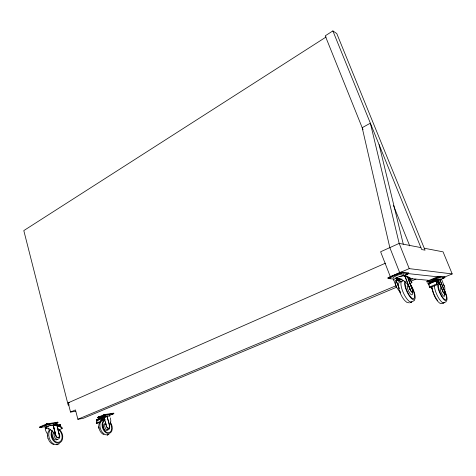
<?xml version="1.0" encoding="UTF-8"?>
<svg xmlns="http://www.w3.org/2000/svg" width="476" height="476" viewBox="0 0 476 476"><rect width="100%" height="100%" fill="white"/><g stroke="black" fill="none" stroke-linecap="round" stroke-linejoin="round"><path stroke-width="0.71" d="M412.46 292.448L410.526 290.378L404.784 275.753C400.893 275.592 396.675 277.252 393.569 279.585L396.454 287.195L400.102 292.282M406.129 279.406L404.784 275.753L402.607 275.777L399.882 276.491M401.339 272.51L400.953 272.409M108.998 428.138L109.599 427.49L109.682 426.038L107.064 416.256L96.503 420.052L96.878 421.171L96.426 420.016L104.089 417.113L106.57 426.615L107.439 427.888M444.81 291.562L444.834 287.784L441.663 279.477C432.047 280.572 443.602 279.442 438.116 279.757L443.275 292.318L444.947 294.186M59.399 436.26L56.846 424.961L53.187 425.169L60.422 424.836L60.571 426.127L60.375 424.925L53.3 425.544L56.846 424.961M59.506 435.701L59.22 436.748M430.905 281.56L433.023 280.037L436.831 278.567L440.127 277.788L440.954 278.151M407.932 284.249L410.8 291.08L412.014 292.383L412.728 292.377L412.561 289.819L407.367 276.717L404.689 276.038L409.8 277.663L410.306 279.186L409.878 277.544L404.796 275.997L404.398 276.437M441.663 279.477L437.492 280.15L439.878 279.513L445.131 292.431L445.292 293.882L444.852 294.222L443.18 292.359L438.878 281.887L437.045 281.655L436.379 280.233L428.174 283.607L428.733 285.059L428.043 283.571L438.116 279.757M109.545 427.513L109.682 427.067M438.051 283.155L438.497 281.953L439.592 282.476M398.376 284.499L398.864 283.036M109.629 425.847L110.86 421.04L110.337 417.886M102.358 418.136L102.935 416.631L103.423 417.077M102.935 416.631L98.853 418.315L98.264 419.82A7.717 5.23 71.2 0 0 96.265 423.122L96.753 423.569L100.858 421.897A7.83 5.266 71.1 0 1 102.846 418.588M47.737 433.202L48.588 431.083M437.938 283.101L438.473 281.899L439.628 282.363M53.116 424.027C52.574 423.015 42.656 426.079 45.196 426.389M59.684 429.578L62.076 428.584L62.338 427.972A8.306 6.015 71.8 0 0 59.845 425.955M58.477 425.461L57.043 424.193L56.775 424.806L55.579 425.312M445.066 294.156L445.036 292.466L440.169 280.483M412.621 292.419L412.692 290.556L408.176 279.061L410.407 279.144M58.941 437.147L59.28 436.724M109.849 416.054L108.01 416.036L102.923 417.607M53.217 424.711L57.983 422.664M403.702 274.682L404.082 273.992C400.197 273.813 395.972 275.479 392.878 277.823L393.301 278.24M58.56 437.438L58.994 437.129M414.584 300.404L411.401 302.082M446.464 301.594L444.281 302.605A10.543 3.023 65.4 0 1 438.14 297.143A10.543 3.023 65.4 0 1 434.427 285.07M56.763 437.188L56.007 436.349L53.223 425.151L53.526 425.229C50.902 425.252 46.267 426.216 45.012 427.769M332.873 30.922L421.7 249.543L425.044 250.168L336.77 33.552L332.873 30.922L325.233 35.825L363.021 129.758M326.12 36.985L23.8 230.598L68.181 405.064L69.306 404.903M427.472 281.084L429.191 280.608M109.117 415.03C110.735 413.692 101.882 415.959 101.906 416.958M45.184 427.293L48.838 425.984M390.356 277.294L389.499 277.615M407.289 273.42L406.236 273.789M395.687 278.139L396.966 277.562M75.684 411.288L70.519 412.061L68.169 402.839L385.495 263.174M408.146 273.194L408.581 272.915L400.976 272.135L387.702 277.907M443.495 277.448L444.013 277.133L443.323 277.157M70.519 412.061L75.476 409.931L77.868 419.261L83.02 418.422L396.77 287.153M424.253 248.228L443.055 251.846L452.2 273.932L409.223 268.625L390.344 276.711L380.616 251.768L399.174 243.409L420.903 247.585M40.799 426.68C42.078 425.949 38.253 427.513 41.263 426.55M46.975 423.973L45.88 424.348L47.005 424.027M390.052 277.163L389.82 277.347M113.728 413.15L104.327 414.608L97.342 417.506L99.585 417.149M406.212 273.629L406.772 273.474M55.734 423.075L57.846 422.135L46.594 423.949L39.496 427.043M404.38 275.562L408.842 273.569L401.244 272.802L387.91 278.519L393.396 279.049M400.185 278.627L396.115 280.352L399.804 280.953M54.657 425.205L57.043 424.193M405.504 276.586L406.778 276.05L407.867 277.49M401.869 279.043L398.43 280.602L401.905 279.138M444.429 277.169L444.852 276.919L438.789 276.3L426.591 281.411M396.579 278.9L397.877 278.353M59.197 425.354L60.422 424.836M399.501 280.429L400.59 281.863L403.142 280.786M57.346 426.728L60.571 426.127M77.868 419.261L396.074 285.713M409.788 279.953L412.531 278.805M411.157 281.132L415.953 279.126M409.3 283.773L411.841 282.714L411.829 282.042A11.245 3.522 65.3 0 0 409.08 278.656M98.633 417.166L99.056 416.994L98.639 417.113M104.238 414.852L104.666 414.673L103.667 414.983L105.083 414.554M427.954 281.048L428.686 280.745M438.087 276.859L438.461 276.705M59.429 435.147L59.042 433.594M437.212 281.506A10.365 2.933 65.3 0 0 437.027 284.785L429.834 287.718L429.346 287.064A10.204 2.975 65.4 0 1 429.685 283.636L429.614 282L436.742 279.061L437.224 279.721M112.598 413.335L111.592 413.68L112.592 413.388M100.025 418.785L101.364 418.231M103.238 417.464L104.089 417.113M444.286 277.187L452.2 273.932M100.043 418.85L101.382 418.297M107.1 416.69L104.107 417.178M436.016 280.715L429.798 283.274L428.043 283.571M438.152 279.84L436.379 280.233M429.685 283.636L436.831 280.697L437.319 281.358M101.674 418.416L98.264 419.82L98.752 420.26M107.076 416.25L104.048 417.154M439.895 279.513L439.907 279.834M110.004 415.203L113.996 413.549L104.452 415.084L97.455 417.958L101.828 417.268M441.407 279.097L445.09 277.502L439.033 276.895L426.793 281.976L430.137 282.298M101.626 419.225L104.536 418.779L101.626 419.225L101.192 418.124M437.045 281.655L438.878 281.887M96.265 423.122L100.365 421.45A7.747 5.212 71.1 0 1 101.68 418.725M429.346 287.064L436.54 284.124A10.258 2.904 65.3 0 1 436.831 280.697M56.947 444.786L57.656 444.501M410.401 302.403L411.698 301.879M106.237 425.151L105.333 421.986M106.57 426.615L107.088 427.531M109.706 426.573L109.682 426.038M107.32 434.987L108.004 434.719M442.942 303.17L444.144 302.7M428.721 280.935L427.722 281.215M437.039 282L438.319 281.512M442.632 303.248L441.085 303.682L439.294 302.909M108.617 428.281L109.052 428.12M58.619 437.414L56.703 437.212M438.075 277.056C440.74 276.092 436.064 276.949 437.706 277.157M47.392 424.051L46.588 424.265M96.426 420.016L98.728 419.267M96.503 420.052L98.8 419.308M55.912 422.557L55.293 422.819L55.984 422.742M56.448 422.634L56.858 422.373M99.204 417.071L98.044 417.285L99.062 416.94M400.352 272.998L399.656 273.141M397.049 279.525L398.466 279.115L397.061 279.525M99.389 419.047L100.817 418.636M429.858 283.155L428.174 283.607M390.011 277.008L388.624 277.597L389.136 277.686M41.132 426.669L40.829 426.734M108.01 416.036L107.052 416.256L109.623 426.062M49.974 425.687L51.069 425.437M56.995 444.703L57.608 444.584M107.397 434.903L107.927 434.802M112.152 413.62L113.002 413.269M409.455 302.867L406.748 302.379M44.702 426.722L39.454 427.567L46.654 424.491L57.959 422.646M46.535 424.158L47.029 424.08M104.244 414.798L104.66 414.727M112.175 413.513L112.58 413.448M68.169 402.839L69.3 402.684M58.179 437.569L57.215 437.456M108.207 428.287L108.671 428.257M109.456 415.798L109.98 415.893M410.847 302.135L411.252 302.147A11.626 3.707 65.4 0 1 402.863 291.663A11.626 3.707 65.4 0 1 402.488 280.775M443.376 302.932L443.709 302.938M408.176 279.061L410.306 279.186M396.08 280.257L398.495 280.471L399.394 282.756M410.181 278.579L429.281 280.382M406.082 276.645L407.266 276.764M405.522 276.675L406.712 276.794M408.497 273.646L437.771 276.824M396.532 279.953L398.495 280.471M107.784 428.162L108.26 428.263M393.587 279.858L393.991 279.995L393.569 279.585M107.386 427.912L107.838 428.138M100.365 421.45L100.858 421.897M98.853 418.315L99.341 418.761M47.695 434.463C39.663 421.593 53.598 430.131 55.924 435.772L53.223 425.151L56.9 424.937L58.988 433.612M429.614 282L430.096 282.649M436.54 284.124L437.027 284.785M56.067 436.325L56.37 436.801M443.584 284.583L444.352 286.052M436.438 280.12L437.141 281.613M434.564 295.06L434.85 295.691M431.238 286.564L432.315 289.224M431.143 286.606L433.023 291.258M393.384 205.245L409.729 245.878M409.223 268.625L399.174 243.409L370.358 123.177L362.188 127.693L389.832 247.615L399.715 272.694M101.221 418.041L101.68 419.201M406.349 279.977L410.181 289.688C408.664 283.47 403.166 279.388 397.246 277.978C395.532 280.62 394.759 284.19 396.454 287.195M396.002 280.09L399.227 288.319M396.169 280.816L399.12 288.361M102.536 418.886L102.905 420.284M102.483 418.91L102.852 420.302M53.163 425.175L55.817 435.814M48.611 428.126L49.218 430.857M379.08 144.65L403.291 244.2M47.487 435.837L47.874 438.348M98.603 426.091L98.883 428.4M436.742 279.061L436.801 280.156M406.778 276.05L406.778 276.717M57.281 428.317A7.741 5.623 72 0 1 62.606 438.771A7.741 5.623 72 0 1 54.562 441.877A7.741 5.623 72 0 1 52.039 430.346M58.31 429.614A6.878 4.998 72 0 1 61.767 439.235A6.878 4.998 72 0 1 54.508 440.907A6.878 4.998 72 0 1 52.586 430.929M59.351 443.709A8.586 6.253 72.1 0 1 50.373 440.657A8.586 6.253 72.1 0 1 50.7 429.334M59.167 433.898A3.76 2.731 72 0 1 58.947 438.676A3.76 2.731 72 0 1 55.139 437.974A3.76 2.731 72 0 1 54.567 433.059M57.328 439.437A3.754 2.737 72.1 0 1 53.312 437.926A3.754 2.737 72.1 0 1 53.764 432.952M53.889 444.495A7.711 5.635 72.1 0 1 48.998 440.562M48.725 440.032A7.711 5.635 72.1 0 1 48.088 438.313M47.725 435.939A7.711 5.635 72.1 0 1 47.761 434.772M58.899 426.276A8.401 6.093 71.9 0 1 62.076 428.584M104.018 434.624A7.164 4.837 71.3 0 1 98.835 426.936M98.829 425.52A7.164 4.837 71.3 0 1 99.77 422.533M108.986 434.296A7.973 5.373 71.3 0 1 100.257 428.251A7.973 5.373 71.3 0 1 104.922 419.505M110.14 421.974A7.188 4.825 71.2 0 1 110.771 432.541A7.188 4.825 71.2 0 1 102.953 428.971A7.188 4.825 71.2 0 1 105.065 419.659M110.182 422.985A6.39 4.29 71.2 0 1 110.384 431.863A6.39 4.29 71.2 0 1 103.72 429.298A6.39 4.29 71.2 0 1 104.482 420.79M109.194 425.193A3.493 2.344 71.2 0 1 108.689 429.638A3.493 2.344 71.2 0 1 105.202 427.817A3.493 2.344 71.2 0 1 105.714 423.378M107.868 429.614A3.493 2.35 71.3 0 1 103.625 427.87A3.493 2.35 71.3 0 1 105.809 423.759M96.753 423.569A7.8 5.284 71.3 0 1 96.943 422.867M409.622 283.297A10.49 3.308 65.4 0 1 415.161 297.934A10.49 3.308 65.4 0 1 408.491 294.632A10.49 3.308 65.4 0 1 405.064 281.042M410.383 285.053A9.324 2.939 65.4 0 1 414.507 297.554A9.324 2.939 65.4 0 1 408.426 293.74A9.324 2.939 65.4 0 1 405.606 282.06M412.43 292.835A5.099 1.607 65.4 0 1 410.723 294.263A5.099 1.607 65.4 0 1 407.563 288.331A5.099 1.607 65.4 0 1 408.622 285.695M405.421 286.558A5.087 1.618 65.4 0 1 406.046 286.766M406.433 301.933A10.442 3.368 65.5 0 1 400.84 294.4A10.442 3.368 65.5 0 1 398.495 284.999M400.578 292.859A9.282 2.993 65.5 0 1 399.846 290.836M408.235 278.644A11.382 3.57 65.4 0 1 411.841 282.714M400.59 281.863A11.317 3.647 65.4 0 1 400.869 282.06M439.009 302.516A9.466 2.743 65.4 0 1 434.106 295.251A9.466 2.743 65.4 0 1 432.119 287.04M437.527 300.392A8.413 2.439 65.4 0 1 436.546 299.077M436.224 298.577A8.413 2.439 65.4 0 1 434.969 296.346M434.677 295.751A8.413 2.439 65.4 0 1 434.136 294.531M433.886 293.918A8.413 2.439 65.4 0 1 433.095 291.544M444.977 291.276A9.508 2.695 65.4 0 1 445.828 300.826A9.508 2.695 65.4 0 1 438.741 290.205A9.508 2.695 65.4 0 1 440.151 284.047M444.417 290.765A8.449 2.392 65.4 0 1 445.595 299.868A8.449 2.392 65.4 0 1 439.223 290.616A8.449 2.392 65.4 0 1 440.401 284.934M444.388 293.65A4.623 1.309 65.4 0 1 443.323 295.87A4.623 1.309 65.4 0 1 440.258 289.765A4.623 1.309 65.4 0 1 441.978 288.849M429.834 287.718A10.311 3.005 65.4 0 1 429.78 287.314M438.283 283.399A2.505 2.416 -46.3 0 1 439.556 282.839M399.531 273.712L401.607 273.135L399.531 273.712M405.861 274.378L407.89 273.813L405.861 274.378M45.863 427.436L45.583 428.918A2.1 1.499 75.8 0 1 47.088 428.358L45.863 427.436M427.65 281.732L429.471 281.221L427.65 281.732M397.067 278.133L396.502 280.215A2.844 2.749 54.4 0 1 399.257 279.162L397.067 278.133M437.426 277.698L439.253 277.181L437.426 277.698M442.46 278.228L444.257 277.722L442.46 278.228M40.252 427.311L42.043 426.877L40.252 427.311M46.017 424.842L47.814 424.408L46.017 424.842M55.436 423.307L57.197 422.884L55.436 423.307M98.193 417.732L99.77 417.345L98.193 417.732M103.798 415.417L105.38 415.03L103.863 415.381M111.741 414.126L113.294 413.745L111.741 414.126M388.94 278.204L390.945 277.734L388.94 278.204"/></g></svg>
